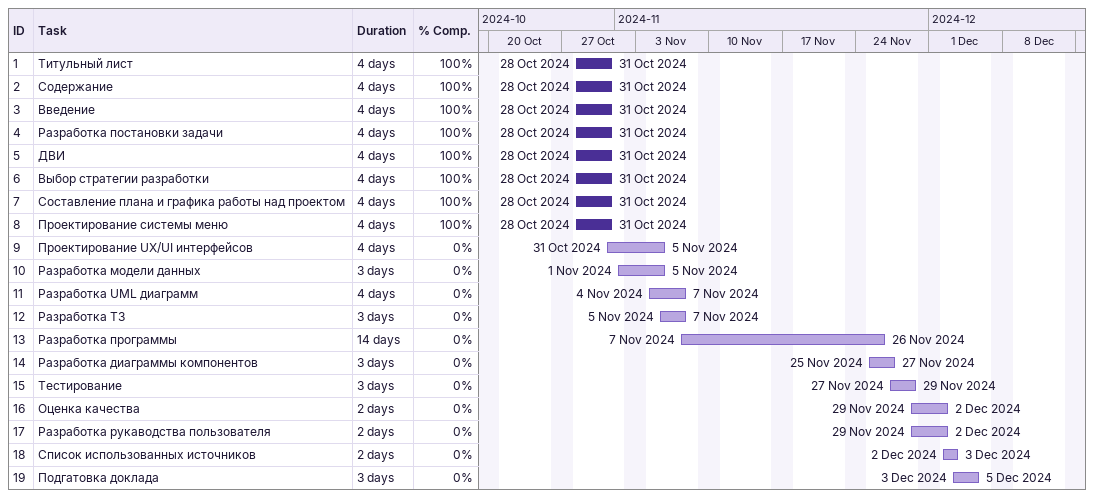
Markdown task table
| ID | Task | Duration | Start | Finish | % complete |
|---|---|---|---|---|---|
| 1 | Титульный лист | 4d | 2024-10-28 | 2024-10-31 | 100 |
| 2 | Содержание | 4d | 2024-10-28 | 2024-10-31 | 100 |
| 3 | Введение | 4d | 2024-10-28 | 2024-10-31 | 100 |
| 4 | Разработка постановки задачи | 4d | 2024-10-28 | 2024-10-31 | 100 |
| 5 | ДВИ | 4d | 2024-10-28 | 2024-10-31 | 100 |
| 6 | Выбор стратегии разработки | 4d | 2024-10-28 | 2024-10-31 | 100 |
| 7 | Составление плана и графика работы над проектом | 4d | 2024-10-28 | 2024-10-31 | 100 |
| 8 | Проектирование системы меню | 4d | 2024-10-28 | 2024-10-31 | 100 |
| 9 | Проектирование UX/UI интерфейсов | 4d | 2024-10-31 | 2024-11-05 | 0 |
| 10 | Разработка модели данных | 3d | 2024-11-01 | 2024-11-05 | 0 |
| 11 | Разработка UML диаграмм | 4d | 2024-11-04 | 2024-11-07 | 0 |
| 12 | Разработка ТЗ | 3d | 2024-11-05 | 2024-11-07 | 0 |
| 13 | Разработка программы | 14d | 2024-11-07 | 2024-11-26 | 0 |
| 14 | Разработка диаграммы компонентов | 3d | 2024-11-25 | 2024-11-27 | 0 |
| 15 | Тестирование | 3d | 2024-11-27 | 2024-11-29 | 0 |
| 16 | Оценка качества | 2d | 2024-11-29 | 2024-12-02 | 0 |
| 17 | Разработка рукаводства пользователя | 2d | 2024-11-29 | 2024-12-02 | 0 |
| 18 | Список использованных источников | 2d | 2024-12-02 | 2024-12-03 | 0 |
| 19 | Подгатовка доклада | 3d | 2024-12-03 | 2024-12-05 | 0 |
